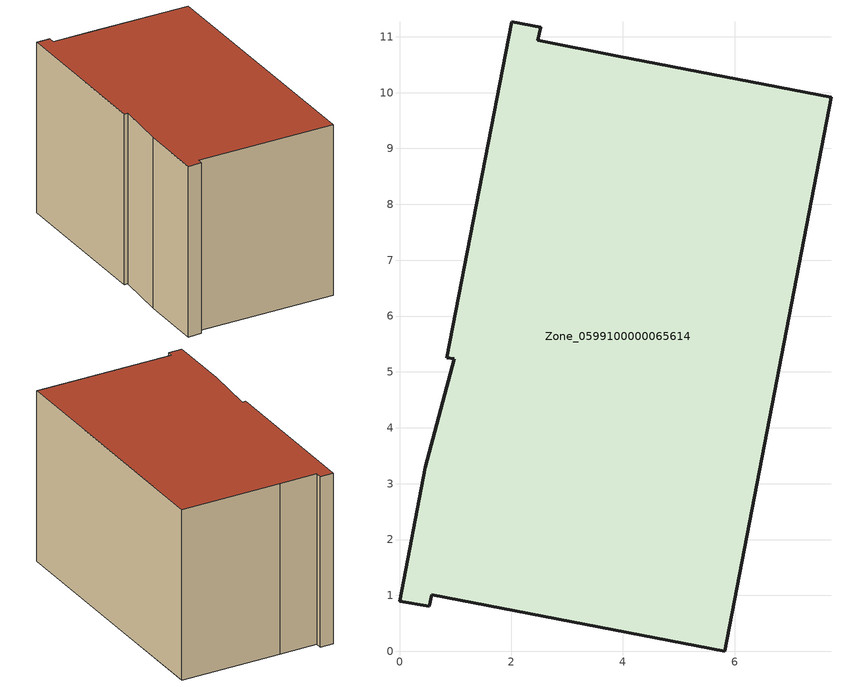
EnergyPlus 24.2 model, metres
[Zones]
Zone_0599100000065614
 floor ground (C_G): 0.53,0.81 0,0.9 0.46,3.29 0.98,5.24 0.84,5.25 2.01,11.27 2.53,11.17 2.48,10.94 3.92,10.65 7.72,9.92 5.82,0 0.58,1.01 z0
 wall outside (C_F): 7.72,9.92 3.92,10.65 2.48,10.94 2.53,11.17 2.01,11.27 0.84,5.25 0.98,5.24 0.46,3.29 0,0.9 0.53,0.81 0.58,1.01 5.82,0 7.72,9.92 z0:6.63
 roof outside (C_R): 0.98,5.24 0.46,3.29 0,0.9 0.53,0.81 0.58,1.01 5.82,0 7.72,9.92 3.92,10.65 2.48,10.94 2.53,11.17 2.01,11.27 0.84,5.25 z6.63
[BUILDING]
Pand.0599100000065614: North Axis=0; Terrain=City; Loads Convergence Tolerance Value=0.04; Temperature Convergence Tolerance Value=0.4; Solar Distribution=FullExterior; Maximum Number of Warmup Days=25; Minimum Number of Warmup Days=1
[Site:Location]
Rotterdam.The.Hague.AP_ZH_NLD Design_Conditions: Latitude=51.96; Longitude=4.45; Time Zone=1; Elevation=-4.5
[SITE:GROUNDTEMPERATURE:BUILDINGSURFACE]
18, 18, 18, 18, 18, 18, 18, 18, 18, 18, 18, 18
[MATERIAL] Thermal Absorptance=0.9; Solar Absorptance=0.7; Visible Absorptance=0.7
Name | Roughness | Thickness | Conductivity | Density | Specific Heat
G.TC.1992-2005 | MediumSmooth | 0.15 | 0.06 | 540 | 1210
F.TC.1992-2005 | Rough | 0.3 | 0.12 | 1920 | 840
R.TC.1992-2005 | MediumRough | 0.2 | 0.08 | 1500 | 1000
[CONSTRUCTION]
C_G: G.TC.1992-2005
C_F: F.TC.1992-2005
C_R: R.TC.1992-2005
[ZONE]
Zone_0599100000065614: Type=1; Multiplier=1; Ceiling Height=Autocalculate; Volume=Autocalculate; Floor Area=autocalculate; Part of Total Floor Area=Yes
[ZONEINFILTRATION:DESIGNFLOWRATE]
Infil_Zone_0599100000065614: Zone or ZoneList or Space or SpaceList=Zone_0599100000065614; Schedule=AlwaysOn; Design Flow Rate Calculation Method=Flow/Area; Flow Rate per Floor Area=0.0015; Constant Term Coefficient=1; Temperature Term Coefficient=0; Velocity Term Coefficient=0; Velocity Squared Term Coefficient=0
[HVACTEMPLATE:ZONE:IDEALLOADSAIRSYSTEM]
Zone_0599100000065614: Maximum Heating Supply Air Temperature=50; Minimum Cooling Supply Air Temperature=13; Maximum Heating Supply Air Humidity Ratio=0.0156; Minimum Cooling Supply Air Humidity Ratio=0.0077; Heating Limit=NoLimit; Cooling Limit=NoLimit; Dehumidification Control Type=ConstantSensibleHeatRatio; Cooling Sensible Heat Ratio=0.7; Dehumidification Setpoint=60; Humidification Control Type=None; Humidification Setpoint=30; Outdoor Air Method=None; Outdoor Air Flow Rate per Person=0.00944; Outdoor Air Flow Rate per Zone Floor Area=0; Outdoor Air Flow Rate per Zone=0; Demand Controlled Ventilation Type=None; Outdoor Air Economizer Type=NoEconomizer; Heat Recovery Type=None; Sensible Heat Recovery Effectiveness=0.7; Latent Heat Recovery Effectiveness=0.65
[ZONECONTROL:THERMOSTAT]
ThermostatControl_Zone_0599100000065614: Zone or ZoneList=Zone_0599100000065614; Control Type Schedule=DualSetpointControlType; Control 1=Thermostat_Zone_0599100000065614; Temperature Difference Between Cutout And Setpoint=0
[THERMOSTATSETPOINT:DUALSETPOINT]
Thermostat_Zone_0599100000065614: Heating Setpoint Temperature Schedule=HeatingSetpoint_Zone_0599100000065614; Cooling Setpoint Temperature Schedule=CoolingSetpoint_Zone_0599100000065614
[SCHEDULE:COMPACT]
HeatingSetpoint_Zone_0599100000065614: Through: 12/31, For: AllDays, Until: 24:00, 21
CoolingSetpoint_Zone_0599100000065614: Through: 12/31, For: AllDays, Until: 24:00, 24
DualSetpointControlType: Through: 12/31, For: AllDays, Until: 24:00, 4
AlwaysOn: Through: 12/31, For: AllDays, Until: 24:00, 1
